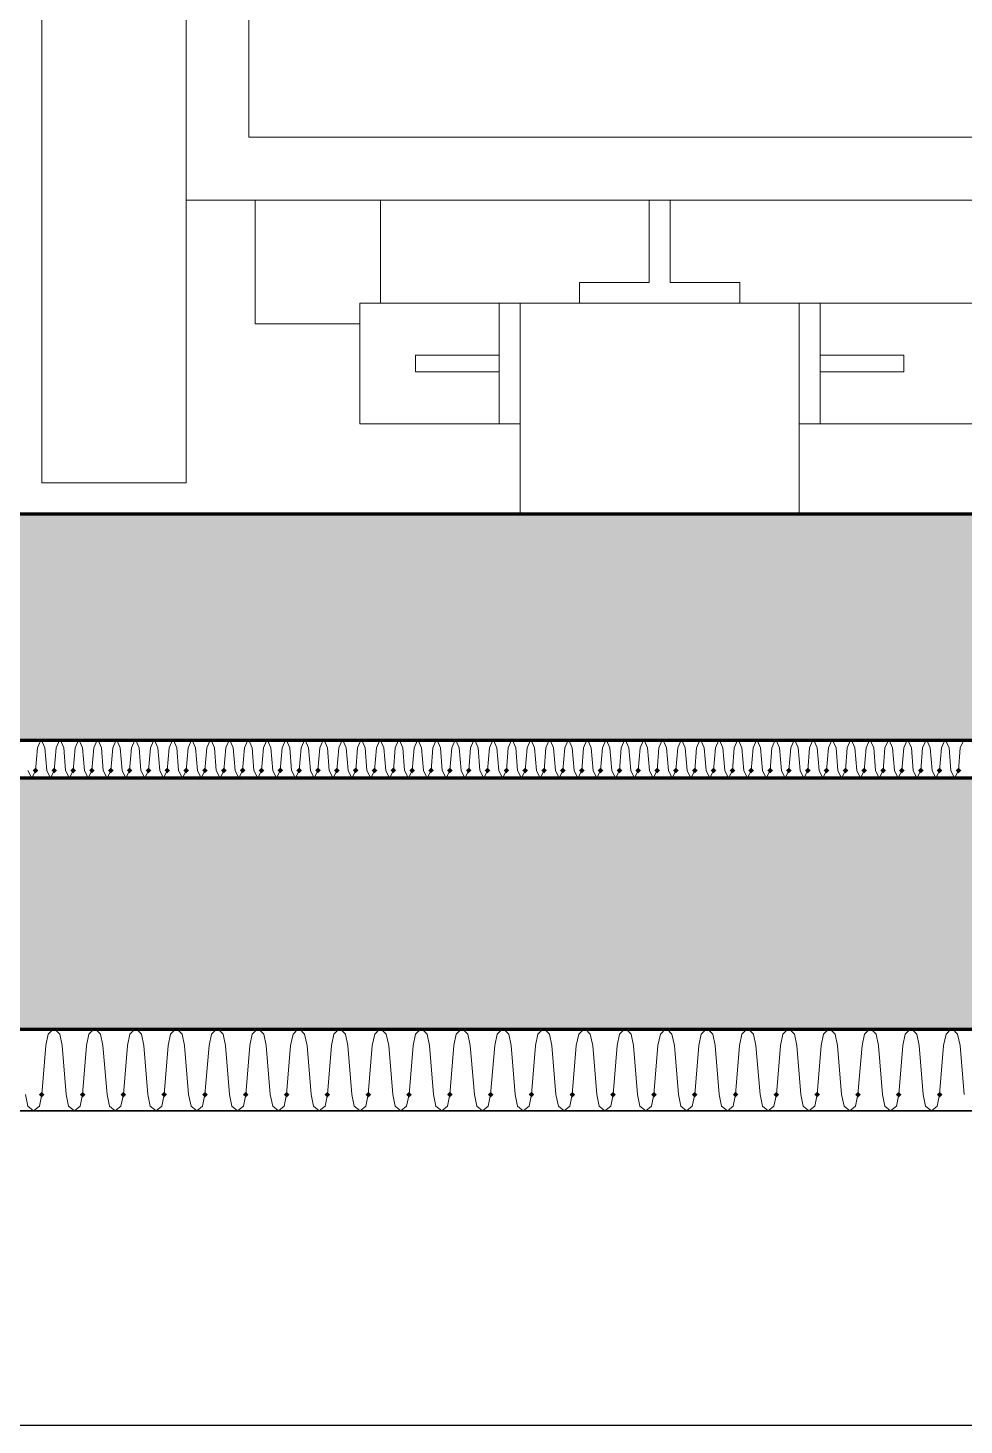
# Model space of a CAD drawing. Header units: millimetres. Extents: x 0 to 594, y 0 to 420.
# Drawn here: x 424.38 to 430.25, y 248.51 to 257.27 of the extents above; entities that cross this region are included whole.
import ezdxf

# ---------------------------------------------------------------- set-up
doc = ezdxf.new("R2010")
doc.units = ezdxf.units.MM
doc.header["$LTSCALE"] = 8
for name, color, linetype in [('PDF_Obecne 0.25', 7, 'Continuous'), ('PDF_Steny obvodove nosne', 7, 'Continuous'), ('PDF_Steny sendvic', 7, 'Continuous'), ('PDF_Steny vnitrni', 7, 'Continuous'), ('PDF_Vytah', 7, 'Continuous')]:
    doc.layers.add(name, color=color, linetype=linetype)

msp = doc.modelspace()

# ---------------------------------------------------------------- hatches: boundary and pattern name
at = {"layer": 'PDF_Steny vnitrni', "true_color": 0xc0c0c0, "transparency": 33554559}
msp.add_hatch(color=9, dxfattribs=at).paths.add_polyline_path([(417.6575, 250.9921), (442.067, 250.9921), (442.067, 252.5669), (440.3347, 252.5669), (421.5552, 252.5669), (417.6576, 252.5669)])

# ---------------------------------------------------------------- linework, layer by layer
at = {"layer": 'PDF_Obecne 0.25', "lineweight": 25}
msp.add_lwpolyline([(398.0513, 262.1338), (398.0513, 254.2598), (392.7757, 254.2598), (397.5395, 250.4803, 0.414211), (399.508, 248.5118), (444.6655, 248.5118, 0.414215), (446.6339, 250.4803)], format="xyb", dxfattribs=at)
at = {"layer": 'PDF_Steny obvodove nosne', "lineweight": 70}
for points in [[(421.5946, 254.2204), (421.5946, 252.8031), (438.8387, 252.8031), (440.256, 252.8031), (440.256, 256.9764)], [(438.8387, 256.9764), (438.8387, 254.2204), (423.0119, 254.2204)]]:
    msp.add_lwpolyline(points, dxfattribs=at)
at = {"layer": 'PDF_Steny obvodove nosne', "color": 9, "lineweight": 9, "true_color": 0xc0c0c0, "transparency": 33554559}
msp.add_solid([(421.5946, 252.8031), (438.8387, 252.8031), (421.5946, 254.2204), (438.8387, 254.2204)], dxfattribs=at)
at = {"layer": 'PDF_Steny sendvic', "lineweight": 35}
msp.add_lwpolyline([(440.3347, 252.5669), (440.4922, 252.5669), (440.4922, 256.9764), (440.256, 256.9764), (440.256, 252.8031), (438.8387, 252.8031), (421.5946, 252.8031), (421.5552, 252.8031), (421.5552, 252.6063), (421.5552, 252.5669)], close=True, dxfattribs=at)
msp.add_lwpolyline([(417.6575, 250.4803), (455.6891, 250.4803), (455.6891, 250.9921), (455.6891, 255.754), (455.1773, 255.754), (455.1773, 252.5669), (455.1773, 250.9921), (442.067, 250.9921), (417.6575, 250.9921), (400.0198, 250.9921), (398.0513, 250.9921)], dxfattribs=at)
at = {"layer": 'PDF_Steny sendvic', "lineweight": 9}
for points in [[(424.4622, 252.8031), (424.441, 252.7559)], [(424.4884, 252.7559), (424.4672, 252.8031)], [(424.5803, 252.8031), (424.5591, 252.7559)], [(424.6065, 252.7559), (424.5853, 252.8031)], [(424.6984, 252.8031), (424.6772, 252.7559)], [(424.7247, 252.7559), (424.7034, 252.8031)], [(424.8166, 252.8031), (424.7953, 252.7559)], [(424.8428, 252.7559), (424.8215, 252.8031)], [(424.9347, 252.8031), (424.9134, 252.7559)], [(424.9609, 252.7559), (424.9396, 252.8031)], [(425.0528, 252.8031), (425.0315, 252.7559)], [(425.079, 252.7559), (425.0577, 252.8031)], [(425.1709, 252.8031), (425.1496, 252.7559)], [(425.1971, 252.7559), (425.1758, 252.8031)], [(425.289, 252.8031), (425.2677, 252.7559)], [(425.3152, 252.7559), (425.294, 252.8031)], [(425.4071, 252.8031), (425.3858, 252.7559)], [(425.4333, 252.7559), (425.4121, 252.8031)], [(425.5252, 252.8031), (425.5039, 252.7559)], [(425.5514, 252.7559), (425.5302, 252.8031)], [(425.6433, 252.8031), (425.6221, 252.7559)], [(425.6695, 252.7559), (425.6483, 252.8031)], [(425.7614, 252.8031), (425.7402, 252.7559)], [(425.7877, 252.7559), (425.7664, 252.8031)], [(425.8795, 252.8031), (425.8583, 252.7559)], [(425.9058, 252.7559), (425.8845, 252.8031)], [(425.9977, 252.8031), (425.9764, 252.7559)], [(426.0239, 252.7559), (426.0026, 252.8031)], [(426.1158, 252.8031), (426.0945, 252.7559)], [(426.142, 252.7559), (426.1207, 252.8031)], [(426.2339, 252.8031), (426.2126, 252.7559)], [(426.2601, 252.7559), (426.2388, 252.8031)], [(426.352, 252.8031), (426.3307, 252.7559)], [(426.3782, 252.7559), (426.3569, 252.8031)], [(426.4701, 252.8031), (426.4488, 252.7559)], [(426.4963, 252.7559), (426.475, 252.8031)], [(426.5882, 252.8031), (426.5669, 252.7559)], [(426.6144, 252.7559), (426.5932, 252.8031)], [(426.7063, 252.8031), (426.685, 252.7559)], [(426.7325, 252.7559), (426.7113, 252.8031)], [(426.8244, 252.8031), (426.8031, 252.7559)], [(426.8506, 252.7559), (426.8294, 252.8031)], [(426.9425, 252.8031), (426.9213, 252.7559)], [(426.9688, 252.7559), (426.9475, 252.8031)], [(427.0606, 252.8031), (427.0394, 252.7559)], [(427.0869, 252.7559), (427.0656, 252.8031)], [(427.1788, 252.8031), (427.1575, 252.7559)], [(427.205, 252.7559), (427.1837, 252.8031)], [(427.2969, 252.8031), (427.2756, 252.7559)], [(427.3231, 252.7559), (427.3018, 252.8031)], [(427.415, 252.8031), (427.3937, 252.7559)], [(427.4412, 252.7559), (427.4199, 252.8031)], [(427.5331, 252.8031), (427.5118, 252.7559)], [(427.5593, 252.7559), (427.538, 252.8031)], [(427.6512, 252.8031), (427.6299, 252.7559)], [(427.6774, 252.7559), (427.6561, 252.8031)], [(427.7693, 252.8031), (427.748, 252.7559)], [(427.7955, 252.7559), (427.7743, 252.8031)], [(427.8874, 252.8031), (427.8661, 252.7559)], [(427.9136, 252.7559), (427.8924, 252.8031)], [(428.0055, 252.8031), (427.9842, 252.7559)], [(428.0317, 252.7559), (428.0105, 252.8031)], [(428.1236, 252.8031), (428.1023, 252.7559)], [(428.1499, 252.7559), (428.1286, 252.8031)], [(428.2417, 252.8031), (428.2205, 252.7559)], [(428.268, 252.7559), (428.2467, 252.8031)], [(428.3599, 252.8031), (428.3386, 252.7559)], [(428.3861, 252.7559), (428.3648, 252.8031)], [(428.478, 252.8031), (428.4567, 252.7559)], [(428.5042, 252.7559), (428.4829, 252.8031)], [(428.5961, 252.8031), (428.5748, 252.7559)], [(428.6223, 252.7559), (428.601, 252.8031)], [(428.7142, 252.8031), (428.6929, 252.7559)], [(428.7404, 252.7559), (428.7191, 252.8031)], [(428.8323, 252.8031), (428.811, 252.7559)], [(428.8585, 252.7559), (428.8372, 252.8031)], [(428.9504, 252.8031), (428.9291, 252.7559)], [(428.9766, 252.7559), (428.9553, 252.8031)], [(429.0685, 252.8031), (429.0472, 252.7559)], [(429.0947, 252.7559), (429.0735, 252.8031)], [(429.1866, 252.8031), (429.1653, 252.7559)], [(429.2128, 252.7559), (429.1916, 252.8031)], [(429.3047, 252.8031), (429.2835, 252.7559)], [(429.331, 252.7559), (429.3097, 252.8031)], [(429.4228, 252.8031), (429.4016, 252.7559)], [(429.4491, 252.7559), (429.4278, 252.8031)], [(429.5409, 252.8031), (429.5197, 252.7559)], [(429.5672, 252.7559), (429.5459, 252.8031)], [(429.6591, 252.8031), (429.6378, 252.7559)], [(429.6853, 252.7559), (429.664, 252.8031)], [(429.7772, 252.8031), (429.7559, 252.7559)], [(429.8034, 252.7559), (429.7821, 252.8031)], [(429.8953, 252.8031), (429.874, 252.7559)], [(429.9215, 252.7559), (429.9002, 252.8031)], [(430.0134, 252.8031), (429.9921, 252.7559)], [(430.0396, 252.7559), (430.0183, 252.8031)], [(430.1315, 252.8031), (430.1102, 252.7559)], [(430.1577, 252.7559), (430.1364, 252.8031)], [(430.2496, 252.8031), (430.2283, 252.7559)], [(424.441, 252.7559), (424.4293, 252.6142)], [(424.441, 252.7559), (424.441, 252.7559)], [(424.5001, 252.6142), (424.4884, 252.7559)], [(424.5591, 252.7559), (424.5474, 252.6142)], [(424.5591, 252.7559), (424.5591, 252.7559)], [(424.6182, 252.6142), (424.6065, 252.7559)], [(424.6772, 252.7559), (424.6655, 252.6142)], [(424.6772, 252.7559), (424.6772, 252.7559)], [(424.7363, 252.6142), (424.7247, 252.7559)], [(424.7953, 252.7559), (424.7836, 252.6142)], [(424.7953, 252.7559), (424.7953, 252.7559)], [(424.8545, 252.6142), (424.8428, 252.7559)], [(424.9134, 252.7559), (424.9017, 252.6142)], [(424.9134, 252.7559), (424.9134, 252.7559)], [(424.9726, 252.6142), (424.9609, 252.7559)], [(425.0315, 252.7559), (425.0198, 252.6142)], [(425.0315, 252.7559), (425.0315, 252.7559)], [(425.0907, 252.6142), (425.079, 252.7559)], [(425.1496, 252.7559), (425.1379, 252.6142)], [(425.1496, 252.7559), (425.1496, 252.7559)], [(425.2088, 252.6142), (425.1971, 252.7559)], [(425.2677, 252.7559), (425.256, 252.6142)], [(425.2677, 252.7559), (425.2677, 252.7559)], [(425.3269, 252.6142), (425.3152, 252.7559)], [(425.3858, 252.7559), (425.3741, 252.6142)], [(425.3858, 252.7559), (425.3858, 252.7559)], [(425.445, 252.6142), (425.4333, 252.7559)], [(425.5039, 252.7559), (425.4922, 252.6142)], [(425.5039, 252.7559), (425.5039, 252.7559)], [(425.5631, 252.6142), (425.5514, 252.7559)], [(425.6221, 252.7559), (425.6104, 252.6142)], [(425.6221, 252.7559), (425.6221, 252.7559)], [(425.6812, 252.6142), (425.6695, 252.7559)], [(425.7402, 252.7559), (425.7285, 252.6142)], [(425.7402, 252.7559), (425.7402, 252.7559)], [(425.7402, 252.7559), (425.7402, 252.7559)], [(425.7993, 252.6142), (425.7877, 252.7559)], [(425.8583, 252.7559), (425.8466, 252.6142)], [(425.8583, 252.7559), (425.8583, 252.7559)], [(425.9175, 252.6142), (425.9058, 252.7559)], [(425.9764, 252.7559), (425.9647, 252.6142)], [(425.9764, 252.7559), (425.9764, 252.7559)], [(426.0356, 252.6142), (426.0239, 252.7559)], [(426.0945, 252.7559), (426.0828, 252.6142)], [(426.0945, 252.7559), (426.0945, 252.7559)], [(426.1537, 252.6142), (426.142, 252.7559)], [(426.2126, 252.7559), (426.2009, 252.6142)], [(426.2126, 252.7559), (426.2126, 252.7559)], [(426.2718, 252.6142), (426.2601, 252.7559)], [(426.3307, 252.7559), (426.319, 252.6142)], [(426.3307, 252.7559), (426.3307, 252.7559)], [(426.3899, 252.6142), (426.3782, 252.7559)], [(426.4488, 252.7559), (426.4371, 252.6142)], [(426.4488, 252.7559), (426.4488, 252.7559)], [(426.508, 252.6142), (426.4963, 252.7559)], [(426.5669, 252.7559), (426.5552, 252.6142)], [(426.5669, 252.7559), (426.5669, 252.7559)], [(426.6261, 252.6142), (426.6144, 252.7559)], [(426.685, 252.7559), (426.6733, 252.6142)], [(426.685, 252.7559), (426.685, 252.7559)], [(426.7442, 252.6142), (426.7325, 252.7559)], [(426.8031, 252.7559), (426.7914, 252.6142)], [(426.8031, 252.7559), (426.8031, 252.7559)], [(426.8623, 252.6142), (426.8506, 252.7559)], [(426.9213, 252.7559), (426.9096, 252.6142)], [(426.9213, 252.7559), (426.9213, 252.7559)], [(426.9804, 252.6142), (426.9688, 252.7559)], [(427.0394, 252.7559), (427.0277, 252.6142)], [(427.0394, 252.7559), (427.0394, 252.7559)], [(427.0986, 252.6142), (427.0869, 252.7559)], [(427.1575, 252.7559), (427.1458, 252.6142)], [(427.1575, 252.7559), (427.1575, 252.7559)], [(427.2167, 252.6142), (427.205, 252.7559)], [(427.2756, 252.7559), (427.2639, 252.6142)], [(427.2756, 252.7559), (427.2756, 252.7559)], [(427.3348, 252.6142), (427.3231, 252.7559)], [(427.3937, 252.7559), (427.382, 252.6142)], [(427.3937, 252.7559), (427.3937, 252.7559)], [(427.4529, 252.6142), (427.4412, 252.7559)], [(427.5118, 252.7559), (427.5001, 252.6142)], [(427.5118, 252.7559), (427.5118, 252.7559)], [(427.571, 252.6142), (427.5593, 252.7559)], [(427.6299, 252.7559), (427.6182, 252.6142)], [(427.6299, 252.7559), (427.6299, 252.7559)], [(427.6891, 252.6142), (427.6774, 252.7559)], [(427.748, 252.7559), (427.7363, 252.6142)], [(427.748, 252.7559), (427.748, 252.7559)], [(427.8072, 252.6142), (427.7955, 252.7559)], [(427.8661, 252.7559), (427.8544, 252.6142)], [(427.8661, 252.7559), (427.8661, 252.7559)], [(427.9253, 252.6142), (427.9136, 252.7559)], [(427.9842, 252.7559), (427.9725, 252.6142)], [(427.9842, 252.7559), (427.9842, 252.7559)], [(428.0434, 252.6142), (428.0317, 252.7559)], [(428.1023, 252.7559), (428.0907, 252.6142)], [(428.1023, 252.7559), (428.1023, 252.7559)], [(428.1499, 252.7559), (428.1616, 252.6142), (428.1852, 252.5669)], [(428.2205, 252.7559), (428.2088, 252.6142)], [(428.2205, 252.7559), (428.2205, 252.7559)], [(428.268, 252.7559), (428.2797, 252.6142), (428.3033, 252.5669)], [(428.3386, 252.7559), (428.3269, 252.6142)], [(428.3386, 252.7559), (428.3386, 252.7559)], [(428.3861, 252.7559), (428.3978, 252.6142), (428.4214, 252.5669)], [(428.4567, 252.7559), (428.445, 252.6142)], [(428.4567, 252.7559), (428.4567, 252.7559)], [(428.5159, 252.6142), (428.5042, 252.7559)], [(428.5748, 252.7559), (428.5631, 252.6142)], [(428.5748, 252.7559), (428.5748, 252.7559)], [(428.634, 252.6142), (428.6223, 252.7559)], [(428.6929, 252.7559), (428.6812, 252.6142)], [(428.6929, 252.7559), (428.6929, 252.7559)], [(428.7521, 252.6142), (428.7404, 252.7559)], [(428.811, 252.7559), (428.7993, 252.6142)], [(428.811, 252.7559), (428.811, 252.7559)], [(428.8702, 252.6142), (428.8585, 252.7559)], [(428.9291, 252.7559), (428.9174, 252.6142)], [(428.9291, 252.7559), (428.9291, 252.7559)], [(428.9883, 252.6142), (428.9766, 252.7559)], [(429.0472, 252.7559), (429.0355, 252.6142)], [(429.0472, 252.7559), (429.0472, 252.7559)], [(429.1064, 252.6142), (429.0947, 252.7559)], [(429.1653, 252.7559), (429.1536, 252.6142)], [(429.1653, 252.7559), (429.1653, 252.7559)], [(429.2245, 252.6142), (429.2128, 252.7559)], [(429.2835, 252.7559), (429.2718, 252.6142)], [(429.2835, 252.7559), (429.2835, 252.7559)], [(429.3427, 252.6142), (429.331, 252.7559)], [(429.4016, 252.7559), (429.3899, 252.6142)], [(429.4016, 252.7559), (429.4016, 252.7559)], [(429.4608, 252.6142), (429.4491, 252.7559)], [(429.5197, 252.7559), (429.508, 252.6142)], [(429.5197, 252.7559), (429.5197, 252.7559)], [(429.5789, 252.6142), (429.5672, 252.7559)], [(429.6378, 252.7559), (429.6261, 252.6142)], [(429.6378, 252.7559), (429.6378, 252.7559)], [(429.697, 252.6142), (429.6853, 252.7559)], [(429.7559, 252.7559), (429.7442, 252.6142)], [(429.7559, 252.7559), (429.7559, 252.7559)], [(429.8151, 252.6142), (429.8034, 252.7559)], [(429.874, 252.7559), (429.8623, 252.6142)], [(429.874, 252.7559), (429.874, 252.7559)], [(429.9332, 252.6142), (429.9215, 252.7559)], [(429.9921, 252.7559), (429.9804, 252.6142)], [(429.9921, 252.7559), (429.9921, 252.7559)], [(430.0513, 252.6142), (430.0396, 252.7559)], [(430.1102, 252.7559), (430.0985, 252.6142)], [(430.1102, 252.7559), (430.1102, 252.7559)], [(430.1694, 252.6142), (430.1577, 252.7559)], [(430.2283, 252.7559), (430.2166, 252.6142)], [(430.2283, 252.7559), (430.2283, 252.7559)], [(424.382, 252.6142), (424.4056, 252.5669)], [(424.4056, 252.5669), (424.4293, 252.6142)], [(424.5001, 252.6142), (424.5238, 252.5669)], [(424.5238, 252.5669), (424.5474, 252.6142)], [(424.6182, 252.6142), (424.6419, 252.5669)], [(424.6419, 252.5669), (424.6655, 252.6142)], [(424.7363, 252.6142), (424.76, 252.5669), (424.7836, 252.6142)], [(424.8545, 252.6142), (424.8781, 252.5669), (424.9017, 252.6142)], [(424.9726, 252.6142), (424.9962, 252.5669)], [(424.9962, 252.5669), (425.0198, 252.6142)], [(425.0907, 252.6142), (425.1143, 252.5669)], [(425.1143, 252.5669), (425.1379, 252.6142)], [(425.2088, 252.6142), (425.2324, 252.5669)], [(425.2324, 252.5669), (425.256, 252.6142)], [(425.3269, 252.6142), (425.3505, 252.5669)], [(425.3505, 252.5669), (425.3741, 252.6142)], [(425.445, 252.6142), (425.4686, 252.5669)], [(425.4686, 252.5669), (425.4922, 252.6142)], [(425.5631, 252.6142), (425.5868, 252.5669)], [(425.5868, 252.5669), (425.6104, 252.6142)], [(425.6812, 252.6142), (425.7049, 252.5669)], [(425.7049, 252.5669), (425.7285, 252.6142)], [(425.7993, 252.6142), (425.823, 252.5669)], [(425.823, 252.5669), (425.8466, 252.6142)], [(425.9175, 252.6142), (425.9411, 252.5669)], [(425.9411, 252.5669), (425.9647, 252.6142)], [(426.0356, 252.6142), (426.0592, 252.5669)], [(426.0592, 252.5669), (426.0828, 252.6142)], [(426.1537, 252.6142), (426.1773, 252.5669)], [(426.1773, 252.5669), (426.2009, 252.6142)], [(426.2718, 252.6142), (426.2954, 252.5669)], [(426.2954, 252.5669), (426.319, 252.6142)], [(426.3899, 252.6142), (426.4135, 252.5669)], [(426.4135, 252.5669), (426.4371, 252.6142)], [(426.508, 252.6142), (426.5316, 252.5669)], [(426.5316, 252.5669), (426.5552, 252.6142)], [(426.6261, 252.6142), (426.6497, 252.5669)], [(426.6497, 252.5669), (426.6733, 252.6142)], [(426.7442, 252.6142), (426.7678, 252.5669)], [(426.7678, 252.5669), (426.7914, 252.6142)], [(426.8623, 252.6142), (426.886, 252.5669)], [(426.886, 252.5669), (426.9096, 252.6142)], [(426.9804, 252.6142), (427.0041, 252.5669)], [(427.0041, 252.5669), (427.0277, 252.6142)], [(427.0986, 252.6142), (427.1222, 252.5669)], [(427.1222, 252.5669), (427.1458, 252.6142)], [(427.2167, 252.6142), (427.2403, 252.5669)], [(427.2403, 252.5669), (427.2639, 252.6142)], [(427.3348, 252.6142), (427.3584, 252.5669)], [(427.3584, 252.5669), (427.382, 252.6142)], [(427.4529, 252.6142), (427.4765, 252.5669)], [(427.4765, 252.5669), (427.5001, 252.6142)], [(427.571, 252.6142), (427.5946, 252.5669)], [(427.5946, 252.5669), (427.6182, 252.6142)], [(427.6891, 252.6142), (427.7127, 252.5669)], [(427.7127, 252.5669), (427.7363, 252.6142)], [(427.8072, 252.6142), (427.8308, 252.5669)], [(427.8308, 252.5669), (427.8544, 252.6142)], [(427.9253, 252.6142), (427.9489, 252.5669)], [(427.9489, 252.5669), (427.9725, 252.6142)], [(428.0434, 252.6142), (428.0671, 252.5669)], [(428.0671, 252.5669), (428.0907, 252.6142)], [(428.1852, 252.5669), (428.2088, 252.6142)], [(428.3033, 252.5669), (428.3269, 252.6142)], [(428.4214, 252.5669), (428.445, 252.6142)], [(428.5159, 252.6142), (428.5395, 252.5669)], [(428.5395, 252.5669), (428.5631, 252.6142)], [(428.634, 252.6142), (428.6576, 252.5669)], [(428.6576, 252.5669), (428.6812, 252.6142)], [(428.7521, 252.6142), (428.7757, 252.5669)], [(428.7757, 252.5669), (428.7993, 252.6142)], [(428.8702, 252.6142), (428.8938, 252.5669)], [(428.8938, 252.5669), (428.9174, 252.6142)], [(428.9883, 252.6142), (429.0119, 252.5669)], [(429.0119, 252.5669), (429.0355, 252.6142)], [(429.1064, 252.6142), (429.13, 252.5669)], [(429.13, 252.5669), (429.1536, 252.6142)], [(429.2245, 252.6142), (429.2481, 252.5669)], [(429.2481, 252.5669), (429.2718, 252.6142)], [(429.3427, 252.6142), (429.3663, 252.5669)], [(429.3663, 252.5669), (429.3899, 252.6142)], [(429.4608, 252.6142), (429.4844, 252.5669)], [(429.4844, 252.5669), (429.508, 252.6142)], [(429.5789, 252.6142), (429.6025, 252.5669)], [(429.6025, 252.5669), (429.6261, 252.6142)], [(429.697, 252.6142), (429.7206, 252.5669)], [(429.7206, 252.5669), (429.7442, 252.6142)], [(429.8151, 252.6142), (429.8387, 252.5669)], [(429.8387, 252.5669), (429.8623, 252.6142)], [(429.9332, 252.6142), (429.9568, 252.5669)], [(429.9568, 252.5669), (429.9804, 252.6142)], [(430.0513, 252.6142), (430.0749, 252.5669)], [(430.0749, 252.5669), (430.0985, 252.6142)], [(430.1694, 252.6142), (430.193, 252.5669)], [(430.193, 252.5669), (430.2166, 252.6142)], [(424.54, 250.9921), (424.509, 250.9625), (424.494, 250.8897)], [(424.5968, 250.8897), (424.5818, 250.9625), (424.5508, 250.9921)], [(424.7959, 250.9921), (424.7649, 250.9625), (424.7499, 250.8897)], [(424.8527, 250.8897), (424.8377, 250.9625), (424.8067, 250.9921)], [(425.0518, 250.9921), (425.0208, 250.9625), (425.0058, 250.8897)], [(425.1086, 250.8897), (425.0936, 250.9625), (425.0626, 250.9921)], [(425.3078, 250.9921), (425.2767, 250.9625), (425.2617, 250.8897)], [(425.3645, 250.8897), (425.3495, 250.9625), (425.3185, 250.9921)], [(425.5636, 250.9921), (425.5326, 250.9625), (425.5176, 250.8897)], [(425.6205, 250.8897), (425.6054, 250.9625), (425.5744, 250.9921)], [(425.8195, 250.9921), (425.7885, 250.9625), (425.7735, 250.8897)], [(425.8764, 250.8897), (425.8613, 250.9625), (425.8303, 250.9921)], [(426.0754, 250.9921), (426.0444, 250.9625), (426.0294, 250.8897)], [(426.1323, 250.8897), (426.1172, 250.9625), (426.0862, 250.9921)], [(426.3313, 250.9921), (426.3004, 250.9625), (426.2853, 250.8897)], [(426.3882, 250.8897), (426.3731, 250.9625), (426.3421, 250.9921)], [(426.5873, 250.9921), (426.5563, 250.9625), (426.5412, 250.8897)], [(426.6441, 250.8897), (426.629, 250.9625), (426.598, 250.9921)], [(426.8432, 250.9921), (426.8122, 250.9625), (426.7971, 250.8897)], [(426.9, 250.8897), (426.8849, 250.9625), (426.8539, 250.9921)], [(427.0991, 250.9921), (427.0681, 250.9625), (427.053, 250.8897)], [(427.1559, 250.8897), (427.1408, 250.9625), (427.1098, 250.9921)], [(427.355, 250.9921), (427.324, 250.9625), (427.3089, 250.8897)], [(427.4118, 250.8897), (427.3967, 250.9625), (427.3657, 250.9921)], [(427.6109, 250.9921), (427.5799, 250.9625), (427.5648, 250.8897)], [(427.6677, 250.8897), (427.6526, 250.9625), (427.6216, 250.9921)], [(427.8668, 250.9921), (427.8358, 250.9625), (427.8207, 250.8897)], [(427.9236, 250.8897), (427.9085, 250.9625), (427.8775, 250.9921)], [(428.1227, 250.9921), (428.0917, 250.9625), (428.0766, 250.8897)], [(428.1795, 250.8897), (428.1644, 250.9625), (428.1334, 250.9921)], [(428.3786, 250.9921), (428.3476, 250.9625), (428.3326, 250.8897)], [(428.4354, 250.8897), (428.4203, 250.9625), (428.3893, 250.9921)], [(428.6345, 250.9921), (428.6035, 250.9625), (428.5885, 250.8897)], [(428.6913, 250.8897), (428.6762, 250.9625), (428.6453, 250.9921)], [(428.8904, 250.9921), (428.8594, 250.9625), (428.8443, 250.8897)], [(428.9472, 250.8897), (428.9322, 250.9625), (428.9012, 250.9921)], [(429.1463, 250.9921), (429.1153, 250.9625), (429.1002, 250.8897)], [(429.2031, 250.8897), (429.1881, 250.9625), (429.1571, 250.9921)], [(429.4022, 250.9921), (429.3712, 250.9625), (429.3561, 250.8897)], [(429.459, 250.8897), (429.444, 250.9625), (429.413, 250.9921)], [(429.6271, 250.9625), (429.6121, 250.8897)], [(429.6581, 250.9921), (429.6271, 250.9625)], [(429.7149, 250.8897), (429.6999, 250.9625), (429.6689, 250.9921)], [(429.914, 250.9921), (429.8831, 250.9625), (429.868, 250.8897)], [(429.9708, 250.8897), (429.9558, 250.9625), (429.9248, 250.9921)], [(430.1699, 250.9921), (430.139, 250.9625), (430.1239, 250.8897)], [(430.2267, 250.8897), (430.2117, 250.9625), (430.1807, 250.9921)], [(424.494, 250.8897), (424.4686, 250.5826)], [(424.494, 250.8897), (424.494, 250.8897)], [(424.6222, 250.5826), (424.5968, 250.8897)], [(424.7499, 250.8897), (424.7245, 250.5826)], [(424.7499, 250.8897), (424.7499, 250.8897)], [(424.8781, 250.5826), (424.8527, 250.8897)], [(425.0058, 250.8897), (424.9804, 250.5826)], [(425.0058, 250.8897), (425.0058, 250.8897)], [(425.134, 250.5826), (425.1086, 250.8897)], [(425.2617, 250.8897), (425.2363, 250.5826)], [(425.2617, 250.8897), (425.2617, 250.8897)], [(425.3899, 250.5826), (425.3645, 250.8897)], [(425.5176, 250.8897), (425.4922, 250.5826)], [(425.5176, 250.8897), (425.5176, 250.8897)], [(425.6458, 250.5826), (425.6205, 250.8897)], [(425.7735, 250.8897), (425.7482, 250.5826)], [(425.7735, 250.8897), (425.7735, 250.8897)], [(425.9017, 250.5826), (425.8764, 250.8897)], [(426.0294, 250.8897), (426.0041, 250.5826)], [(426.0294, 250.8897), (426.0294, 250.8897)], [(426.1576, 250.5826), (426.1323, 250.8897)], [(426.2853, 250.8897), (426.26, 250.5826)], [(426.2853, 250.8897), (426.2853, 250.8897)], [(426.4135, 250.5826), (426.3882, 250.8897)], [(426.5412, 250.8897), (426.5159, 250.5826)], [(426.5412, 250.8897), (426.5412, 250.8897)], [(426.6694, 250.5826), (426.6441, 250.8897)], [(426.7971, 250.8897), (426.7718, 250.5826)], [(426.7971, 250.8897), (426.7971, 250.8897)], [(426.9253, 250.5826), (426.9, 250.8897)], [(427.053, 250.8897), (427.0277, 250.5826)], [(427.053, 250.8897), (427.053, 250.8897)], [(427.1812, 250.5826), (427.1559, 250.8897)], [(427.3089, 250.8897), (427.2836, 250.5826)], [(427.3089, 250.8897), (427.3089, 250.8897)], [(427.4371, 250.5826), (427.4118, 250.8897)], [(427.5648, 250.8897), (427.5395, 250.5826)], [(427.5648, 250.8897), (427.5648, 250.8897)], [(427.693, 250.5826), (427.6677, 250.8897)], [(427.8207, 250.8897), (427.7954, 250.5826)], [(427.8207, 250.8897), (427.8207, 250.8897)], [(427.9489, 250.5826), (427.9236, 250.8897)], [(428.0766, 250.8897), (428.0513, 250.5826)], [(428.0766, 250.8897), (428.0766, 250.8897)], [(428.2049, 250.5826), (428.1795, 250.8897)], [(428.3326, 250.8897), (428.3072, 250.5826)], [(428.3326, 250.8897), (428.3326, 250.8897)], [(428.4608, 250.5826), (428.4354, 250.8897)], [(428.5885, 250.8897), (428.5631, 250.5826)], [(428.5885, 250.8897), (428.5885, 250.8897)], [(428.7167, 250.5826), (428.6913, 250.8897)], [(428.8443, 250.8897), (428.819, 250.5826)], [(428.8443, 250.8897), (428.8443, 250.8897)], [(428.9726, 250.5826), (428.9472, 250.8897)], [(429.1002, 250.8897), (429.0749, 250.5826)], [(429.1002, 250.8897), (429.1002, 250.8897)], [(429.2284, 250.5826), (429.2031, 250.8897)], [(429.3561, 250.8897), (429.3308, 250.5826)], [(429.3561, 250.8897), (429.3561, 250.8897)], [(429.4844, 250.5826), (429.459, 250.8897)], [(429.6121, 250.8897), (429.5867, 250.5826)], [(429.6121, 250.8897), (429.6121, 250.8897)], [(429.7403, 250.5826), (429.7149, 250.8897)], [(429.868, 250.8897), (429.8426, 250.5826)], [(429.868, 250.8897), (429.868, 250.8897)], [(429.9962, 250.5826), (429.9708, 250.8897)], [(430.1239, 250.8897), (430.0985, 250.5826)], [(430.1239, 250.8897), (430.1239, 250.8897)], [(430.2521, 250.5826), (430.2267, 250.8897)], [(424.3663, 250.5826), (424.3812, 250.5103), (424.4175, 250.4803), (424.4536, 250.5103), (424.4686, 250.5826)], [(424.6222, 250.5826), (424.6371, 250.5103), (424.6734, 250.4803), (424.7095, 250.5103), (424.7245, 250.5826)], [(424.8781, 250.5826), (424.8931, 250.5103), (424.9293, 250.4803)], [(424.9293, 250.4803), (424.9654, 250.5103), (424.9804, 250.5826)], [(425.134, 250.5826), (425.149, 250.5103), (425.1852, 250.4803)], [(425.1852, 250.4803), (425.2214, 250.5103), (425.2363, 250.5826)], [(425.3899, 250.5826), (425.4049, 250.5103), (425.4411, 250.4803)], [(425.4411, 250.4803), (425.4773, 250.5103), (425.4922, 250.5826)], [(425.6458, 250.5826), (425.6608, 250.5103), (425.697, 250.4803)], [(425.697, 250.4803), (425.7332, 250.5103), (425.7482, 250.5826)], [(425.9017, 250.5826), (425.9167, 250.5103), (425.9529, 250.4803)], [(425.9529, 250.4803), (425.9891, 250.5103), (426.0041, 250.5826)], [(426.1576, 250.5826), (426.1726, 250.5103), (426.2088, 250.4803), (426.245, 250.5103), (426.26, 250.5826)], [(426.4135, 250.5826), (426.4285, 250.5103), (426.4647, 250.4803)], [(426.4647, 250.4803), (426.5009, 250.5103), (426.5159, 250.5826)], [(426.6694, 250.5826), (426.6844, 250.5103), (426.7206, 250.4803)], [(426.7206, 250.4803), (426.7568, 250.5103), (426.7718, 250.5826)], [(426.9253, 250.5826), (426.9403, 250.5103), (426.9765, 250.4803)], [(426.9765, 250.4803), (427.0127, 250.5103), (427.0277, 250.5826)], [(427.1812, 250.5826), (427.1962, 250.5103), (427.2324, 250.4803)], [(427.2324, 250.4803), (427.2686, 250.5103), (427.2836, 250.5826)], [(427.4371, 250.5826), (427.4521, 250.5103), (427.4883, 250.4803)], [(427.4883, 250.4803), (427.5245, 250.5103), (427.5395, 250.5826)], [(427.693, 250.5826), (427.708, 250.5103), (427.7442, 250.4803)], [(427.7442, 250.4803), (427.7804, 250.5103), (427.7954, 250.5826)], [(427.9489, 250.5826), (427.9639, 250.5103), (428.0001, 250.4803), (428.0363, 250.5103), (428.0513, 250.5826)], [(428.2049, 250.5826), (428.2198, 250.5103), (428.256, 250.4803), (428.2922, 250.5103), (428.3072, 250.5826)], [(428.4608, 250.5826), (428.4757, 250.5103), (428.5119, 250.4803), (428.5481, 250.5103), (428.5631, 250.5826)], [(428.7167, 250.5826), (428.7317, 250.5103), (428.7678, 250.4803)], [(428.7678, 250.4803), (428.804, 250.5103), (428.819, 250.5826)], [(428.9726, 250.5826), (428.9876, 250.5103), (429.0237, 250.4803), (429.0599, 250.5103), (429.0749, 250.5826)], [(429.2284, 250.5826), (429.2435, 250.5103), (429.2796, 250.4803), (429.3158, 250.5103), (429.3308, 250.5826)], [(429.4844, 250.5826), (429.4994, 250.5103), (429.5356, 250.4803), (429.5717, 250.5103), (429.5867, 250.5826)], [(429.7403, 250.5826), (429.7552, 250.5103), (429.7915, 250.4803), (429.8276, 250.5103), (429.8426, 250.5826)], [(429.9962, 250.5826), (430.0112, 250.5103), (430.0474, 250.4803)], [(430.0474, 250.4803), (430.0836, 250.5103), (430.0985, 250.5826)]]:
    msp.add_lwpolyline(points, dxfattribs=at)
at = {"layer": 'PDF_Steny sendvic', "lineweight": 9, "transparency": 33554559}
for points in [[(424.4293, 252.6319), (424.447, 252.6142), (424.4116, 252.6142), (424.4293, 252.5964)], [(424.5474, 252.6319), (424.5651, 252.6142), (424.5297, 252.6142), (424.5474, 252.5964)], [(424.6655, 252.6319), (424.6832, 252.6142), (424.6478, 252.6142), (424.6655, 252.5964)], [(424.7836, 252.6319), (424.8013, 252.6142), (424.7659, 252.6142), (424.7836, 252.5964)], [(424.9017, 252.6319), (424.9194, 252.6142), (424.884, 252.6142), (424.9017, 252.5964)], [(425.0198, 252.6319), (425.0375, 252.6142), (425.0021, 252.6142), (425.0198, 252.5964)], [(425.1379, 252.6319), (425.1556, 252.6142), (425.1202, 252.6142), (425.1379, 252.5964)], [(425.256, 252.6319), (425.2737, 252.6142), (425.2383, 252.6142), (425.256, 252.5964)], [(425.3741, 252.6319), (425.3918, 252.6142), (425.3564, 252.6142), (425.3741, 252.5964)], [(425.4922, 252.6319), (425.5099, 252.6142), (425.4745, 252.6142), (425.4922, 252.5964)], [(425.6104, 252.6319), (425.6281, 252.6142), (425.5927, 252.6142), (425.6104, 252.5964)], [(425.7285, 252.6319), (425.7462, 252.6142), (425.7108, 252.6142), (425.7285, 252.5964)], [(425.8466, 252.6319), (425.8643, 252.6142), (425.8289, 252.6142), (425.8466, 252.5964)], [(425.9647, 252.6319), (425.9824, 252.6142), (425.947, 252.6142), (425.9647, 252.5964)], [(426.0828, 252.6319), (426.1005, 252.6142), (426.0651, 252.6142), (426.0828, 252.5964)], [(426.2009, 252.6319), (426.2186, 252.6142), (426.1832, 252.6142), (426.2009, 252.5964)], [(426.319, 252.6319), (426.3367, 252.6142), (426.3013, 252.6142), (426.319, 252.5964)], [(426.4371, 252.6319), (426.4548, 252.6142), (426.4194, 252.6142), (426.4371, 252.5964)], [(426.5552, 252.6319), (426.5729, 252.6142), (426.5375, 252.6142), (426.5552, 252.5964)], [(426.6733, 252.6319), (426.6911, 252.6142), (426.6556, 252.6142), (426.6733, 252.5964)], [(426.7914, 252.6319), (426.8092, 252.6142), (426.7737, 252.6142), (426.7914, 252.5964)], [(426.9096, 252.6319), (426.9273, 252.6142), (426.8919, 252.6142), (426.9096, 252.5964)], [(427.0277, 252.6319), (427.0454, 252.6142), (427.01, 252.6142), (427.0277, 252.5964)], [(427.1458, 252.6319), (427.1635, 252.6142), (427.1281, 252.6142), (427.1458, 252.5964)], [(427.2639, 252.6319), (427.2816, 252.6142), (427.2462, 252.6142), (427.2639, 252.5964)], [(427.382, 252.6319), (427.3997, 252.6142), (427.3643, 252.6142), (427.382, 252.5964)], [(427.5001, 252.6319), (427.5178, 252.6142), (427.4824, 252.6142), (427.5001, 252.5964)], [(427.6182, 252.6319), (427.6359, 252.6142), (427.6005, 252.6142), (427.6182, 252.5964)], [(427.7363, 252.6319), (427.754, 252.6142), (427.7186, 252.6142), (427.7363, 252.5964)], [(427.8544, 252.6319), (427.8722, 252.6142), (427.8367, 252.6142), (427.8544, 252.5964)], [(427.9725, 252.6319), (427.9903, 252.6142), (427.9548, 252.6142), (427.9725, 252.5964)], [(428.0907, 252.6319), (428.1084, 252.6142), (428.0729, 252.6142), (428.0907, 252.5964)], [(428.2088, 252.6319), (428.2265, 252.6142), (428.1911, 252.6142), (428.2088, 252.5964)], [(428.3269, 252.6319), (428.3446, 252.6142), (428.3092, 252.6142), (428.3269, 252.5964)], [(428.445, 252.6319), (428.4627, 252.6142), (428.4273, 252.6142), (428.445, 252.5964)], [(428.5631, 252.6319), (428.5808, 252.6142), (428.5454, 252.6142), (428.5631, 252.5964)], [(428.6812, 252.6319), (428.6989, 252.6142), (428.6635, 252.6142), (428.6812, 252.5964)], [(428.7993, 252.6319), (428.817, 252.6142), (428.7816, 252.6142), (428.7993, 252.5964)], [(428.9174, 252.6319), (428.9352, 252.6142), (428.8997, 252.6142), (428.9174, 252.5964)], [(429.0355, 252.6319), (429.0533, 252.6142), (429.0178, 252.6142), (429.0355, 252.5964)], [(429.1536, 252.6319), (429.1714, 252.6142), (429.1359, 252.6142), (429.1536, 252.5964)], [(429.2718, 252.6319), (429.2895, 252.6142), (429.254, 252.6142), (429.2718, 252.5964)], [(429.3899, 252.6319), (429.4076, 252.6142), (429.3722, 252.6142), (429.3899, 252.5964)], [(429.508, 252.6319), (429.5257, 252.6142), (429.4903, 252.6142), (429.508, 252.5964)], [(429.6261, 252.6319), (429.6438, 252.6142), (429.6084, 252.6142), (429.6261, 252.5964)], [(429.7442, 252.6319), (429.7619, 252.6142), (429.7265, 252.6142), (429.7442, 252.5964)], [(429.8623, 252.6319), (429.88, 252.6142), (429.8446, 252.6142), (429.8623, 252.5964)], [(429.9804, 252.6319), (429.9981, 252.6142), (429.9627, 252.6142), (429.9804, 252.5964)], [(430.0985, 252.6319), (430.1163, 252.6142), (430.0808, 252.6142), (430.0985, 252.5964)], [(430.2166, 252.6319), (430.2344, 252.6142), (430.1989, 252.6142), (430.2166, 252.5964)], [(424.4686, 250.6004), (424.4864, 250.5826), (424.4509, 250.5826), (424.4686, 250.5649)], [(424.7245, 250.6004), (424.7423, 250.5826), (424.7068, 250.5826), (424.7245, 250.5649)], [(424.9804, 250.6004), (424.9982, 250.5826), (424.9627, 250.5826), (424.9804, 250.5649)], [(425.2363, 250.6004), (425.254, 250.5826), (425.2186, 250.5826), (425.2363, 250.5649)], [(425.4922, 250.6004), (425.5099, 250.5826), (425.4745, 250.5826), (425.4922, 250.5649)], [(425.7482, 250.6004), (425.7659, 250.5826), (425.7304, 250.5826), (425.7482, 250.5649)], [(426.0041, 250.6004), (426.0218, 250.5826), (425.9863, 250.5826), (426.0041, 250.5649)], [(426.26, 250.6004), (426.2777, 250.5826), (426.2422, 250.5826), (426.26, 250.5649)], [(426.5159, 250.6004), (426.5336, 250.5826), (426.4981, 250.5826), (426.5159, 250.5649)], [(426.7718, 250.6004), (426.7895, 250.5826), (426.754, 250.5826), (426.7718, 250.5649)], [(427.0277, 250.6004), (427.0454, 250.5826), (427.01, 250.5826), (427.0277, 250.5649)], [(427.2836, 250.6004), (427.3013, 250.5826), (427.2659, 250.5826), (427.2836, 250.5649)], [(427.5395, 250.6004), (427.5572, 250.5826), (427.5218, 250.5826), (427.5395, 250.5649)], [(427.7954, 250.6004), (427.8131, 250.5826), (427.7777, 250.5826), (427.7954, 250.5649)], [(428.0513, 250.6004), (428.069, 250.5826), (428.0336, 250.5826), (428.0513, 250.5649)], [(428.3072, 250.6004), (428.3249, 250.5826), (428.2895, 250.5826), (428.3072, 250.5649)], [(428.5631, 250.6004), (428.5808, 250.5826), (428.5454, 250.5826), (428.5631, 250.5649)], [(428.819, 250.6004), (428.8367, 250.5826), (428.8013, 250.5826), (428.819, 250.5649)], [(429.0749, 250.6004), (429.0926, 250.5826), (429.0572, 250.5826), (429.0749, 250.5649)], [(429.3308, 250.6004), (429.3486, 250.5826), (429.3131, 250.5826), (429.3308, 250.5649)], [(429.5867, 250.6004), (429.6045, 250.5826), (429.569, 250.5826), (429.5867, 250.5649)], [(429.8426, 250.6004), (429.8604, 250.5826), (429.8249, 250.5826), (429.8426, 250.5649)], [(430.0985, 250.6004), (430.1163, 250.5826), (430.0808, 250.5826), (430.0985, 250.5649)]]:
    msp.add_solid(points, dxfattribs=at)
at = {"layer": 'PDF_Steny vnitrni', "lineweight": 70}
msp.add_lwpolyline([(440.4922, 252.5669), (440.3347, 252.5669), (421.5552, 252.5669), (417.6576, 252.5669), (417.6576, 252.2126), (417.6575, 250.9921), (442.067, 250.9921), (455.1773, 250.9921), (455.1773, 252.5669), (453.9568, 252.5669), (442.1064, 252.5669), (442.067, 252.5669)], dxfattribs=at)
at = {"layer": 'PDF_Vytah', "lineweight": 9}
for points in [[(425.3741, 264.5354), (424.4686, 264.5354), (424.4686, 264.063), (424.4686, 254.4173), (425.3741, 254.4173), (425.3741, 256.1889)], [(436.7914, 256.5826), (425.7678, 256.5826), (425.7678, 257.7638), (425.1773, 257.7638), (425.1773, 257.5669), (425.3741, 257.5669), (425.3741, 256.1889), (437.1852, 256.1889)], [(426.4624, 255.4139), (425.8062, 255.4139), (425.8062, 256.1889)], [(426.4624, 255.4139), (425.8062, 255.4139), (425.8062, 256.1889)], [(426.5936, 255.543), (426.5936, 256.1889)], [(426.5936, 255.543), (426.5936, 256.1889)], [(427.8403, 255.543), (427.8403, 255.6722), (428.2778, 255.6722), (428.2778, 256.1889)], [(427.8403, 255.543), (427.8403, 255.6722), (428.2778, 255.6722), (428.2778, 256.1889)], [(428.8465, 255.543), (428.8465, 255.6722), (428.409, 255.6722), (428.409, 256.1889)], [(428.8465, 255.543), (428.8465, 255.6722), (428.409, 255.6722), (428.409, 256.1889)], [(433.4615, 254.7864), (429.2183, 254.7864), (433.4615, 254.7864), (433.4615, 255.543), (426.4624, 255.543), (426.4624, 254.7864), (427.4685, 254.7864), (426.4624, 254.7864)], [(426.4624, 254.7864), (426.4624, 255.543), (433.4615, 255.543), (433.4615, 254.7864)], [(427.3373, 254.7864), (427.3373, 255.217), (426.8123, 255.217), (426.8123, 255.1124), (427.3373, 255.1124), (427.3373, 255.543)], [(427.3373, 254.7864), (427.3373, 255.217), (426.8123, 255.217), (426.8123, 255.1124), (427.3373, 255.1124), (427.3373, 255.543)], [(429.3495, 254.7864), (429.3495, 255.217), (429.8745, 255.217), (429.8745, 255.1124), (429.3495, 255.1124), (429.3495, 255.543)], [(429.3495, 254.7864), (429.3495, 255.217), (429.8745, 255.217), (429.8745, 255.1124), (429.3495, 255.1124), (429.3495, 255.543)]]:
    msp.add_lwpolyline(points, dxfattribs=at)
msp.add_lwpolyline([(427.4685, 255.543), (427.4685, 254.2204), (429.2183, 254.2204), (429.2183, 255.543), (429.2183, 254.2204), (427.4685, 254.2204)], close=True, dxfattribs=at)

doc.saveas('drawing.dxf')
